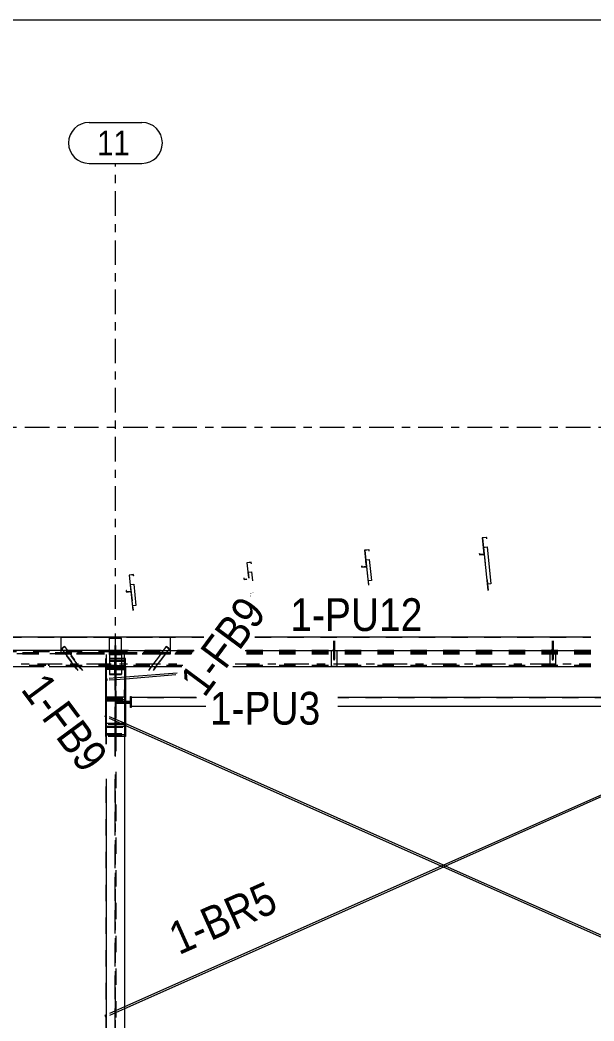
# Model space of a CAD drawing. Header units: millimetres. Extents: x -49 to 1122, y -181 to 639.
# Drawn here: x 91.4 to 161.4, y 516.6 to 638.8 of the extents above; entities that cross this region are included whole.
import ezdxf

# ---------------------------------------------------------------- set-up
doc = ezdxf.new("R2010")
doc.units = ezdxf.units.MM
for name, pattern in [('XKITLINE00', [0]), ('XKITLINE02', [4, 2, -2]), ('XKITLINE03', [6, 3, -1, 1, -1])]:
    doc.linetypes.add(name, pattern=pattern)
for name, color, linetype, lineweight in [('DrawingSheet', 5, 'Continuous', 0), ('Part', 2, 'Continuous', 0), ('PartMark', 7, 'Continuous', 0), ('S-grid', 1, 'Continuous', 0)]:
    doc.layers.add(name, color=color, linetype=linetype, lineweight=lineweight)
doc.styles.add('ARIAL', font='ARIAL.TTF')

# ---------------------------------------------------------------- blocks, each defined once
blk = doc.blocks.new('*A327')
at = {"layer": 'Part'}
blk.add_hatch(color=3, dxfattribs=at).paths.add_polyline_path([(105.12, 567.36), (105.56, 567.4), (105.56, 567.37), (105.14, 567.33), (105.2, 566.8), (105.18, 566.8)], flags=17)
blk = doc.blocks.new('*A339')
at = {"layer": 'Part'}
blk.add_hatch(color=3, dxfattribs=at).paths.add_polyline_path([(104.71, 571.07), (105.26, 571.13), (105.28, 570.96), (105.26, 570.96), (105.24, 571.1), (104.73, 571.05), (104.94, 569.06), (104.39, 569), (104.37, 569.17), (104.39, 569.17), (104.4, 569.02), (104.92, 569.08)], flags=17)
blk = doc.blocks.new('*A340')
at = {"layer": 'Part'}
blk.add_hatch(color=3, dxfattribs=at).paths.add_polyline_path([(119.07, 572.58), (119.62, 572.64), (119.64, 572.48), (119.62, 572.47), (119.61, 572.62), (119.09, 572.56), (119.3, 570.57), (118.75, 570.52), (118.73, 570.68), (118.75, 570.68), (118.77, 570.54), (119.28, 570.59)], flags=17)
blk = doc.blocks.new('*A341')
at = {"layer": 'Part'}
blk.add_hatch(color=3, dxfattribs=at).paths.add_polyline_path([(133.44, 574.1), (133.99, 574.16), (134.01, 573.99), (133.99, 573.99), (133.97, 574.13), (133.46, 574.08), (133.67, 572.09), (133.11, 572.03), (133.1, 572.2), (133.12, 572.2), (133.13, 572.05), (133.65, 572.11)], flags=17)
blk = doc.blocks.new('*A342')
at = {"layer": 'Part'}
blk.add_hatch(color=3, dxfattribs=at).paths.add_polyline_path([(147.8, 575.61), (148.35, 575.67), (148.37, 575.51), (148.35, 575.5), (148.33, 575.65), (147.82, 575.6), (148.03, 573.6), (147.48, 573.55), (147.46, 573.71), (147.48, 573.71), (147.5, 573.57), (148.01, 573.62)], flags=17)
blk = doc.blocks.new('*A358')
at = {"layer": 'Part'}
blk.add_hatch(color=3, dxfattribs=at).paths.add_polyline_path([(119.48, 568.87), (119.92, 568.92), (119.93, 568.89), (119.51, 568.84), (119.56, 568.31), (119.54, 568.31)], flags=17)
blk = doc.blocks.new('*A359')
at = {"layer": 'Part'}
blk.add_hatch(color=3, dxfattribs=at).paths.add_polyline_path([(148.41, 569.99), (148.85, 570.04), (148.86, 570), (148.44, 569.96), (148.52, 569.23), (148.49, 569.23)], flags=17)
blk = doc.blocks.new('*A360')
at = {"layer": 'Part'}
blk.add_hatch(color=3, dxfattribs=at).paths.add_polyline_path([(133.85, 570.39), (134.29, 570.43), (134.29, 570.4), (133.87, 570.36), (133.93, 569.83), (133.91, 569.83)], flags=17)
blk = doc.blocks.new('*A430')
at = {"layer": 'DrawingSheet', "color": 5, "linetype": 'XKITLINE00', "lineweight": 0}
blk.add_line((1122.26, 638.83), (-46.74, 638.83), dxfattribs=at)
blk = doc.blocks.new('*A1699')
at = {"layer": 'S-grid', "color": 1, "linetype": 'XKITLINE03', "lineweight": 0}
blk.add_line((-10, 589.11), (1095.78, 589.11), dxfattribs=at)
blk = doc.blocks.new('*A1700')
at = {"layer": 'S-grid', "color": 1, "linetype": 'XKITLINE03', "lineweight": 0}
for p, q in [((39.54, 560.22), (111.42, 560.22)), ((117.64, 560.22), (161.03, 560.22))]:
    blk.add_line(p, q, dxfattribs=at)
blk = doc.blocks.new('*A1702')
at = {"layer": 'S-grid', "color": 1, "linetype": 'XKITLINE03', "lineweight": 0}
blk.add_line((-10, 589.11), (1096.06, 589.11), dxfattribs=at)
blk = doc.blocks.new('*A1703')
at = {"layer": 'S-grid', "color": 1, "linetype": 'XKITLINE03', "lineweight": 0}
for p, q in [((39.54, 560.22), (111.42, 560.22)), ((117.64, 560.22), (161.03, 560.22))]:
    blk.add_line(p, q, dxfattribs=at)
blk = doc.blocks.new('*A1771')
at = {"layer": 'S-grid', "color": 1, "linetype": 'XKITLINE03', "lineweight": 0}
for p, q in [((103.06, 548.93), (103.06, 621.33)), ((103.06, 427.72), (103.06, 547))]:
    blk.add_line(p, q, dxfattribs=at)
at = {"layer": 'S-grid', "color": 3, "style": 'ARIAL', "width": 0.85}
blk.add_text('11', height=3, dxfattribs=at).set_placement((100.83, 622.33))
blk = doc.blocks.new('*A1772')
at = {"layer": 'S-grid', "color": 1, "linetype": 'XKITLINE00', "lineweight": 0}
for p, q in [((99.83, 626.33), (106.28, 626.33)), ((99.83, 621.33), (106.28, 621.33))]:
    blk.add_line(p, q, dxfattribs=at)
for centre, start, end in [((99.83, 623.83), 90, 270), ((106.28, 623.83), 270, 90)]:
    blk.add_arc(centre, 2.5, start, end, dxfattribs=at)
blk = doc.blocks.new('*A1774')
at = {"layer": 'Part', "color": 7, "linetype": 'XKITLINE02', "lineweight": 0}
for p, q in [((104.28, 558.6), (101.99, 558.42)), ((101.95, 558.4), (101.93, 558.32)), ((101.93, 558.32), (101.95, 558.24)), ((101.99, 558.42), (101.95, 558.4)), ((101.95, 558.24), (101.99, 558.2)), ((102.04, 558.38), (101.99, 558.42)), ((104.28, 558.38), (101.99, 558.2)), ((101.99, 558.2), (102.04, 558.23)), ((102.06, 558.3), (102.04, 558.38)), ((102.04, 558.23), (102.06, 558.3))]:
    blk.add_line(p, q, dxfattribs=at)
at = {"layer": 'Part', "color": 2, "linetype": 'XKITLINE00', "lineweight": 0}
for p, q in [((110.59, 559.11), (104.28, 558.6)), ((110.42, 558.87), (104.28, 558.38))]:
    blk.add_line(p, q, dxfattribs=at)
blk = doc.blocks.new('*A1777')
at = {"layer": 'Part', "color": 2, "linetype": 'XKITLINE00', "lineweight": 0}
for p, q in [((17.59, 563.54), (17.59, 561.88)), ((32.88, 563.49), (17.59, 563.49)), ((33.42, 563.49), (33.07, 563.49)), ((47.41, 563.49), (33.44, 563.49)), ((61.95, 563.49), (47.87, 563.49)), ((109.72, 563.49), (62.4, 563.49)), ((109.72, 563.54), (109.72, 563.49)), ((109.72, 563.49), (109.72, 561.88))]:
    blk.add_line(p, q, dxfattribs=at)
at = {"layer": 'Part', "color": 7, "linetype": 'XKITLINE02', "lineweight": 0}
for p, q in [((17.59, 563.47), (109.72, 563.47)), ((33.07, 563.49), (32.88, 563.49)), ((33.44, 563.49), (33.42, 563.49)), ((47.87, 563.49), (47.41, 563.49)), ((62.4, 563.49), (61.95, 563.49)), ((17.59, 561.88), (17.59, 561.42)), ((35.04, 561.59), (17.59, 561.59)), ((35.04, 561.59), (17.59, 561.59)), ((34.81, 561.5), (17.59, 561.5)), ((17.59, 561.48), (34.76, 561.48)), ((34.67, 561.45), (17.59, 561.45)), ((34.61, 561.42), (17.59, 561.42)), ((109.72, 561.59), (39, 561.59)), ((109.72, 561.59), (39, 561.59)), ((109.72, 561.5), (39.04, 561.5)), ((39.04, 561.48), (109.72, 561.48)), ((109.72, 561.45), (39.06, 561.45)), ((109.72, 561.42), (39.07, 561.42)), ((109.72, 561.88), (109.72, 561.42))]:
    blk.add_line(p, q, dxfattribs=at)
blk = doc.blocks.new('*A1778')
at = {"layer": 'Part', "color": 2, "linetype": 'XKITLINE00', "lineweight": 0}
for p, q in [((96.39, 563.54), (96.39, 561.88)), ((113.84, 563.49), (96.39, 563.49)), ((161.03, 563.49), (120.06, 563.49)), ((182.5, 563.49), (177.15, 563.49)), ((186.16, 563.49), (183.61, 563.49))]:
    blk.add_line(p, q, dxfattribs=at)
at = {"layer": 'Part', "color": 7, "linetype": 'XKITLINE02', "lineweight": 0}
for p, q in [((96.39, 563.47), (113.83, 563.47)), ((120.05, 563.47), (161.03, 563.47)), ((177.15, 563.47), (186.16, 563.47)), ((183.61, 563.49), (182.5, 563.49)), ((96.39, 561.88), (96.39, 561.42)), ((112.43, 561.59), (96.39, 561.59)), ((112.43, 561.59), (96.39, 561.59)), ((112.36, 561.5), (96.39, 561.5)), ((112.35, 561.48), (96.39, 561.48)), ((112.32, 561.45), (96.39, 561.45)), ((112.31, 561.42), (96.39, 561.42)), ((161.03, 561.42), (118.53, 561.42)), ((161.03, 561.45), (118.55, 561.45)), ((161.03, 561.48), (118.57, 561.48)), ((161.03, 561.5), (118.59, 561.5)), ((161.03, 561.59), (118.65, 561.59)), ((161.03, 561.59), (118.65, 561.59)), ((186.16, 561.59), (177.15, 561.59)), ((186.16, 561.59), (177.15, 561.59)), ((186.16, 561.5), (177.15, 561.5)), ((186.16, 561.48), (177.15, 561.48)), ((186.16, 561.45), (177.15, 561.45)), ((186.16, 561.42), (177.15, 561.42))]:
    blk.add_line(p, q, dxfattribs=at)
blk = doc.blocks.new('*A1782')
at = {"layer": 'Part', "color": 7, "linetype": 'XKITLINE02', "lineweight": 0}
for p, q in [((101.94, 561.39), (101.94, 559.86)), ((103.01, 561.25), (103.01, 556.18)), ((103.1, 556.18), (103.1, 561.25)), ((104.17, 559.86), (104.17, 561.39)), ((104.17, 559.99), (101.94, 559.99)), ((101.94, 559.86), (103.01, 559.86)), ((103.1, 559.86), (104.17, 559.86)), ((101.94, 556.05), (101.94, 557.07)), ((103.01, 556.18), (101.94, 556.18)), ((101.94, 556.05), (104.17, 556.05)), ((104.17, 556.18), (103.1, 556.18)), ((104.17, 556.05), (104.17, 557.07))]:
    blk.add_line(p, q, dxfattribs=at)
blk = doc.blocks.new('*A1783')
at = {"layer": 'Part', "color": 2, "linetype": 'XKITLINE00', "lineweight": 0}
for p, q in [((102.33, 559.68), (101.94, 559.68)), ((101.94, 559.68), (101.94, 550.43)), ((104.17, 559.68), (103.78, 559.68)), ((104.17, 559.68), (104.17, 460.17)), ((101.94, 546.18), (101.94, 460.17))]:
    blk.add_line(p, q, dxfattribs=at)
at = {"layer": 'Part', "color": 7, "linetype": 'XKITLINE02', "lineweight": 0}
for p, q in [((103.01, 559.55), (101.94, 559.55)), ((103.78, 559.68), (102.33, 559.68)), ((103.01, 549), (103.01, 559.55)), ((103.11, 559.55), (103.11, 548.87)), ((103.11, 559.55), (104.17, 559.55)), ((101.94, 555.86), (103.01, 555.86)), ((101.94, 555.73), (104.17, 555.73)), ((103.11, 555.86), (104.17, 555.86)), ((103.01, 460.17), (103.01, 546.97)), ((103.11, 547.04), (103.11, 460.17)), ((104.17, 460.17), (101.94, 460.17))]:
    blk.add_line(p, q, dxfattribs=at)
blk = doc.blocks.new('*A1784')
at = {"layer": 'Part', "color": 2, "linetype": 'XKITLINE00', "lineweight": 0}
for p, q in [((101.79, 553.79), (101.88, 553.99)), ((101.94, 553.72), (101.79, 553.79)), ((101.94, 553.96), (101.88, 553.99)), ((143.06, 535.66), (104.17, 552.97)), ((142.78, 535.54), (104.17, 552.73)), ((181.94, 518.11), (143.06, 535.42)), ((181.94, 518.35), (143.33, 535.54)), ((184.32, 517.3), (184.17, 517.36)), ((184.23, 517.09), (184.17, 517.12)), ((184.32, 517.3), (184.23, 517.09))]:
    blk.add_line(p, q, dxfattribs=at)
at = {"layer": 'Part', "color": 7, "linetype": 'XKITLINE02', "lineweight": 0}
for p, q in [((104.17, 552.97), (101.94, 553.96)), ((104.17, 552.73), (101.94, 553.72)), ((143.06, 535.42), (142.78, 535.54)), ((143.33, 535.54), (143.06, 535.66)), ((184.17, 517.36), (181.94, 518.35)), ((184.17, 517.12), (181.94, 518.11))]:
    blk.add_line(p, q, dxfattribs=at)
blk = doc.blocks.new('*A1785')
at = {"layer": 'Part', "color": 7, "linetype": 'XKITLINE02', "lineweight": 0}
for p, q in [((184.17, 553.96), (181.94, 552.97)), ((184.17, 553.72), (181.94, 552.73)), ((143.06, 535.66), (142.78, 535.54)), ((143.33, 535.54), (143.06, 535.42)), ((104.17, 518.35), (101.94, 517.36)), ((104.17, 518.11), (101.94, 517.12))]:
    blk.add_line(p, q, dxfattribs=at)
at = {"layer": 'Part', "color": 2, "linetype": 'XKITLINE00', "lineweight": 0}
for p, q in [((184.23, 553.99), (184.17, 553.96)), ((184.32, 553.79), (184.17, 553.72)), ((184.32, 553.79), (184.23, 553.99)), ((181.94, 552.97), (180.53, 552.34)), ((181.94, 552.73), (180.66, 552.16)), ((175.85, 550.26), (143.06, 535.66)), ((175.99, 550.08), (143.33, 535.54)), ((142.78, 535.54), (104.17, 518.35)), ((143.06, 535.42), (104.17, 518.11)), ((101.94, 517.36), (101.79, 517.3)), ((101.88, 517.09), (101.79, 517.3)), ((101.94, 517.12), (101.88, 517.09))]:
    blk.add_line(p, q, dxfattribs=at)
blk = doc.blocks.new('*A1787')
at = {"layer": 'Part', "color": 7, "linetype": 'XKITLINE02', "lineweight": 0}
for p, q in [((103.01, 556.93), (103.01, 552.95)), ((103.01, 556.07), (103.1, 556.07)), ((103.1, 556.93), (103.1, 552.95)), ((103.01, 555.95), (103.1, 555.95)), ((101.94, 553.94), (101.94, 552.84)), ((104.17, 553.94), (104.17, 552.84)), ((103.01, 552.95), (101.94, 552.95)), ((104.17, 552.84), (101.94, 552.84)), ((104.17, 552.95), (103.1, 552.95))]:
    blk.add_line(p, q, dxfattribs=at)
blk = doc.blocks.new('*A1788')
at = {"layer": 'Part', "color": 7, "linetype": 'XKITLINE02', "lineweight": 0}
for p, q in [((101.83, 560.88), (101.83, 551.56)), ((104.28, 560.88), (101.83, 560.88)), ((104.28, 560.7), (101.83, 560.7)), ((104.28, 551.56), (104.28, 560.88)), ((101.83, 551.73), (104.28, 551.73)), ((104.28, 551.56), (101.83, 551.56))]:
    blk.add_line(p, q, dxfattribs=at)
blk = doc.blocks.new('*A1789')
at = {"layer": 'Part', "color": 7, "linetype": 'XKITLINE02', "lineweight": 0}
for p, q in [((101.83, 560.7), (101.83, 559.86)), ((104.28, 560.7), (101.83, 560.7)), ((104.28, 560.53), (101.83, 560.53)), ((104.28, 559.86), (104.28, 560.7)), ((104.28, 555.62), (104.28, 555.4)), ((101.83, 553.88), (101.83, 553.77)), ((104.28, 552.92), (104.28, 552.68)), ((101.83, 551.56), (104.28, 551.56)), ((104.17, 551.38), (101.94, 551.38))]:
    blk.add_line(p, q, dxfattribs=at)
at = {"layer": 'Part', "color": 2, "linetype": 'XKITLINE00', "lineweight": 0}
for p, q in [((101.83, 559.86), (101.83, 553.88)), ((104.28, 559.86), (104.28, 555.62)), ((104.28, 555.4), (104.28, 552.92)), ((101.83, 553.77), (101.83, 551.38)), ((104.28, 552.68), (104.28, 551.38)), ((101.94, 551.38), (101.83, 551.38)), ((104.28, 551.38), (104.17, 551.38))]:
    blk.add_line(p, q, dxfattribs=at)
blk = doc.blocks.new('*A1790')
at = {"layer": 'Part', "color": 2, "linetype": 'XKITLINE00', "lineweight": 0}
for p, q in [((104.85, 569.91), (105.29, 569.96)), ((105.29, 569.96), (105.56, 567.37)), ((104.94, 569.06), (105.18, 566.8)), ((105.12, 567.36), (105.56, 567.4)), ((105.56, 567.37), (105.14, 567.33)), ((105.14, 567.33), (105.2, 566.8)), ((105.18, 566.8), (105.2, 566.8))]:
    blk.add_line(p, q, dxfattribs=at)
at = {"layer": 'Part', "color": 7, "linetype": 'XKITLINE02', "lineweight": 0}
for p, q in [((104.85, 569.91), (104.94, 569.06)), ((104.87, 569.9), (105.29, 569.94)), ((104.87, 569.9), (105.14, 567.33)), ((104.88, 569.56), (104.91, 569.56))]:
    blk.add_line(p, q, dxfattribs=at)
blk = doc.blocks.new('*A1791')
at = {"layer": 'Part', "color": 2, "linetype": 'XKITLINE00', "lineweight": 0}
for p, q in [((112.9, 556.12), (104.99, 556.12)), ((171.51, 556.12), (130.2, 556.12)), ((181.12, 556.12), (177.73, 556.12)), ((114.08, 555.01), (104.99, 555.01)), ((172.33, 555.01), (130.2, 555.01)), ((181.12, 555.01), (178.55, 555.01))]:
    blk.add_line(p, q, dxfattribs=at)
at = {"layer": 'Part', "color": 7, "linetype": 'XKITLINE02', "lineweight": 0}
for p, q in [((104.99, 555.01), (104.99, 556.12)), ((112.96, 556.08), (104.99, 556.08)), ((171.54, 556.08), (130.2, 556.08)), ((181.12, 556.08), (177.76, 556.08)), ((181.12, 555.01), (181.12, 556.12)), ((104.99, 555.06), (114.08, 555.06)), ((130.2, 555.06), (172.3, 555.06)), ((178.52, 555.06), (181.12, 555.06))]:
    blk.add_line(p, q, dxfattribs=at)
blk = doc.blocks.new('*A1792')
at = {"layer": 'Part', "color": 2, "linetype": 'XKITLINE00', "lineweight": 0}
for p, q in [((103.11, 561.88), (103.11, 561.75)), ((103.11, 561.88), (112.64, 561.88)), ((118.87, 561.88), (161.03, 561.88)), ((177.15, 561.88), (182.5, 561.88)), ((111.15, 559.86), (103.78, 559.86)), ((161.03, 559.86), (117.37, 559.86)), ((182.33, 559.86), (177.15, 559.86))]:
    blk.add_line(p, q, dxfattribs=at)
at = {"layer": 'Part', "color": 7, "linetype": 'XKITLINE02', "lineweight": 0}
for p, q in [((112.63, 561.86), (103.11, 561.86)), ((103.11, 561.75), (103.11, 559.86)), ((112.52, 561.71), (103.11, 561.71)), ((161.03, 561.71), (118.74, 561.71)), ((161.03, 561.86), (118.85, 561.86)), ((183, 561.86), (177.15, 561.86)), ((183, 561.71), (177.15, 561.71)), ((183, 561.88), (182.5, 561.88)), ((183, 561.88), (183, 559.86)), ((111.27, 560.02), (103.11, 560.02)), ((111.16, 559.88), (103.11, 559.88)), ((103.78, 559.86), (103.11, 559.86)), ((161.03, 559.88), (117.38, 559.88)), ((161.03, 560.02), (117.49, 560.02)), ((183, 560.02), (177.15, 560.02)), ((183, 559.88), (177.15, 559.88)), ((183, 559.86), (182.33, 559.86))]:
    blk.add_line(p, q, dxfattribs=at)
blk = doc.blocks.new('*A1828')
at = {"layer": 'Part', "color": 2, "linetype": 'XKITLINE00', "lineweight": 0}
for p, q in [((105.26, 571.13), (104.71, 571.07)), ((104.71, 571.07), (104.92, 569.08)), ((105.24, 571.1), (104.73, 571.05)), ((104.73, 571.05), (104.94, 569.06)), ((105.26, 570.96), (105.24, 571.1)), ((105.28, 570.96), (105.26, 571.13)), ((105.28, 570.96), (105.26, 570.96)), ((104.39, 569.17), (104.37, 569.17)), ((104.37, 569.17), (104.39, 569)), ((104.4, 569.02), (104.39, 569.17)), ((104.39, 569), (104.94, 569.06)), ((104.92, 569.08), (104.4, 569.02))]:
    blk.add_line(p, q, dxfattribs=at)
blk = doc.blocks.new('*A1829')
at = {"layer": 'Part', "color": 2, "linetype": 'XKITLINE00', "lineweight": 0}
for p, q in [((119.62, 572.64), (119.07, 572.58)), ((119.07, 572.58), (119.27, 570.73)), ((119.61, 572.62), (119.09, 572.56)), ((119.09, 572.56), (119.29, 570.72)), ((119.62, 572.47), (119.61, 572.62)), ((119.64, 572.48), (119.62, 572.64)), ((119.64, 572.48), (119.62, 572.47)), ((118.75, 570.68), (118.73, 570.68)), ((118.73, 570.68), (118.75, 570.52)), ((118.77, 570.54), (118.75, 570.68)), ((118.75, 570.52), (119.07, 570.55)), ((119.08, 570.57), (118.77, 570.54))]:
    blk.add_line(p, q, dxfattribs=at)
blk = doc.blocks.new('*A1830')
at = {"layer": 'Part', "color": 2, "linetype": 'XKITLINE00', "lineweight": 0}
for p, q in [((133.99, 574.16), (133.44, 574.1)), ((133.44, 574.1), (133.65, 572.11)), ((133.97, 574.13), (133.46, 574.08)), ((133.46, 574.08), (133.67, 572.09)), ((133.99, 573.99), (133.97, 574.13)), ((134.01, 573.99), (133.99, 574.16)), ((134.01, 573.99), (133.99, 573.99)), ((133.12, 572.2), (133.1, 572.2)), ((133.1, 572.2), (133.11, 572.03)), ((133.11, 572.03), (133.67, 572.09)), ((133.13, 572.05), (133.12, 572.2)), ((133.65, 572.11), (133.13, 572.05))]:
    blk.add_line(p, q, dxfattribs=at)
blk = doc.blocks.new('*A1831')
at = {"layer": 'Part', "color": 2, "linetype": 'XKITLINE00', "lineweight": 0}
for p, q in [((148.35, 575.67), (147.8, 575.61)), ((147.8, 575.61), (148.01, 573.62)), ((148.33, 575.65), (147.82, 575.6)), ((147.82, 575.6), (148.03, 573.6)), ((148.35, 575.5), (148.33, 575.65)), ((148.37, 575.51), (148.35, 575.67)), ((148.37, 575.51), (148.35, 575.5)), ((147.48, 573.71), (147.46, 573.71)), ((147.46, 573.71), (147.48, 573.55)), ((147.5, 573.57), (147.48, 573.71)), ((147.48, 573.55), (148.03, 573.6)), ((148.01, 573.62), (147.5, 573.57))]:
    blk.add_line(p, q, dxfattribs=at)
blk = doc.blocks.new('*A1854')
at = {"layer": 'Part', "color": 7, "linetype": 'XKITLINE02', "lineweight": 0}
for p, q in [((103.01, 549), (103.01, 555.63)), ((103.01, 555.63), (103.11, 555.63)), ((103.01, 555.57), (103.11, 555.57)), ((103.11, 555.63), (103.11, 548.87)), ((101.94, 550.43), (101.94, 552.64)), ((101.94, 552.64), (103.01, 552.64)), ((101.94, 552.52), (104.17, 552.52)), ((103.11, 552.64), (104.17, 552.64)), ((104.17, 552.64), (104.17, 511.27)), ((103.01, 511.29), (103.01, 546.97)), ((103.11, 547.04), (103.11, 511.29)), ((101.94, 511.27), (101.94, 546.18)), ((104.17, 511.29), (101.94, 511.29)), ((101.94, 511.27), (104.17, 511.27))]:
    blk.add_line(p, q, dxfattribs=at)
blk = doc.blocks.new('*A1863')
at = {"layer": 'Part', "color": 7, "linetype": 'XKITLINE02', "lineweight": 0}
for p, q in [((103.11, 555.51), (103.11, 555.4)), ((104.17, 555.51), (103.11, 555.51)), ((104.17, 555.4), (103.11, 555.4)), ((103.27, 555.51), (103.27, 555.4))]:
    blk.add_line(p, q, dxfattribs=at)
at = {"layer": 'Part', "color": 2, "linetype": 'XKITLINE00', "lineweight": 0}
for p, q in [((104.77, 555.51), (104.17, 555.51)), ((104.77, 555.4), (104.17, 555.4)), ((104.77, 555.51), (104.77, 555.4))]:
    blk.add_line(p, q, dxfattribs=at)
blk = doc.blocks.new('*A1864')
at = {"layer": 'Part', "color": 7, "linetype": 'XKITLINE02', "lineweight": 0}
for p, q in [((103.44, 555.62), (103.44, 555.51)), ((104.17, 555.62), (103.44, 555.62)), ((104.77, 555.51), (103.44, 555.51))]:
    blk.add_line(p, q, dxfattribs=at)
at = {"layer": 'Part', "color": 2, "linetype": 'XKITLINE00', "lineweight": 0}
for p, q in [((104.88, 555.62), (104.17, 555.62)), ((104.88, 555.51), (104.77, 555.51)), ((104.88, 555.62), (104.88, 555.51))]:
    blk.add_line(p, q, dxfattribs=at)
blk = doc.blocks.new('*A1865')
at = {"layer": 'Part', "color": 2, "linetype": 'XKITLINE00', "lineweight": 0}
for p, q in [((104.88, 554.9), (104.88, 556.24)), ((104.88, 556.24), (104.99, 556.24)), ((104.99, 556.24), (104.99, 554.9)), ((104.99, 554.9), (104.88, 554.9))]:
    blk.add_line(p, q, dxfattribs=at)
blk = doc.blocks.new('*A1866')
at = {"layer": 'Part', "color": 7, "linetype": 'XKITLINE02', "lineweight": 0}
for p, q in [((103, 552.42), (103, 550.86)), ((103, 552.42), (103.11, 552.42)), ((103.11, 552.42), (103.11, 550.86)), ((103.11, 552.36), (103, 552.36)), ((103, 551.38), (103.11, 551.38)), ((103, 550.86), (103.11, 550.86))]:
    blk.add_line(p, q, dxfattribs=at)
blk = doc.blocks.new('*A1867')
at = {"layer": 'Part', "color": 7, "linetype": 'XKITLINE02', "lineweight": 0}
for p, q in [((103, 553.21), (103, 551.73)), ((103, 553.21), (103.11, 553.21)), ((103.11, 552.88), (103, 552.88)), ((103.11, 552.74), (103, 552.74)), ((103.11, 553.21), (103.11, 551.73)), ((103, 551.73), (103.11, 551.73))]:
    blk.add_line(p, q, dxfattribs=at)
blk = doc.blocks.new('*A1878')
at = {"layer": 'Part', "color": 7, "linetype": 'XKITLINE02', "lineweight": 0}
for p, q in [((17.59, 561.88), (17.59, 559.86)), ((18.14, 561.88), (17.59, 561.88)), ((35.72, 561.86), (17.59, 561.86)), ((35.35, 561.71), (17.59, 561.71)), ((33.52, 561.88), (33.05, 561.88)), ((103, 561.86), (38.9, 561.86)), ((103, 561.71), (38.96, 561.71)), ((48.04, 561.88), (47.6, 561.88)), ((103, 561.75), (103, 559.86)), ((31.02, 560.02), (17.59, 560.02)), ((30.65, 559.88), (17.59, 559.88)), ((18.14, 559.86), (17.59, 559.86)), ((22.94, 559.86), (21.5, 559.86)), ((94.55, 560.02), (39.61, 560.02)), ((94.35, 559.88), (39.67, 559.88)), ((103, 560.02), (94.84, 560.02)), ((103, 559.88), (94.95, 559.88)), ((103, 559.86), (102.33, 559.86))]:
    blk.add_line(p, q, dxfattribs=at)
at = {"layer": 'Part', "color": 2, "linetype": 'XKITLINE00', "lineweight": 0}
for p, q in [((33.05, 561.88), (18.14, 561.88)), ((35.77, 561.88), (33.52, 561.88)), ((47.6, 561.88), (38.89, 561.88)), ((103, 561.88), (48.04, 561.88)), ((103, 561.88), (103, 561.75)), ((21.5, 559.86), (18.14, 559.86)), ((30.6, 559.86), (22.94, 559.86)), ((94.32, 559.86), (39.68, 559.86)), ((102.33, 559.86), (94.97, 559.86))]:
    blk.add_line(p, q, dxfattribs=at)
blk = doc.blocks.new('*A1898')
at = {"layer": 'Part', "color": 7, "linetype": 'XKITLINE02', "lineweight": 0}
for p, q in [((96.49, 562.08), (96.85, 562.34)), ((96.83, 562.33), (96.49, 562.08)), ((96.83, 562.33), (96.83, 562.36)), ((98.84, 559.61), (96.83, 562.33)), ((96.85, 562.34), (96.85, 562.38)), ((96.85, 562.34), (98.69, 559.86)), ((96.49, 562.08), (96.49, 562.08)), ((96.49, 562.08), (98.14, 559.86)), ((98.32, 559.61), (96.49, 562.08))]:
    blk.add_line(p, q, dxfattribs=at)
at = {"layer": 'Part', "color": 2, "linetype": 'XKITLINE00', "lineweight": 0}
for p, q in [((98.14, 559.86), (98.47, 559.4)), ((98.69, 559.86), (99.03, 559.4))]:
    blk.add_line(p, q, dxfattribs=at)
blk = doc.blocks.new('*A1899')
at = {"layer": 'Part', "color": 7, "linetype": 'XKITLINE02', "lineweight": 0}
for p, q in [((102.33, 561.37), (102.33, 563.37)), ((103.78, 563.37), (102.33, 563.37)), ((102.33, 563.36), (103.78, 563.36)), ((103.78, 561.37), (103.78, 563.37)), ((102.33, 561.38), (102.33, 561.37)), ((102.33, 561.38), (103.78, 561.38)), ((102.33, 561.37), (103.78, 561.37)), ((103.78, 561.37), (103.78, 561.38))]:
    blk.add_line(p, q, dxfattribs=at)
blk = doc.blocks.new('*A1900')
at = {"layer": 'Part', "color": 7, "linetype": 'XKITLINE02', "lineweight": 0}
for p, q in [((103.03, 561.38), (103.03, 562.48)), ((103.03, 562.48), (103.08, 562.48)), ((103.08, 562.48), (103.08, 561.38)), ((103.08, 561.38), (103.03, 561.38))]:
    blk.add_line(p, q, dxfattribs=at)
blk = doc.blocks.new('*A1905')
at = {"layer": 'Part', "color": 2, "linetype": 'XKITLINE00', "lineweight": 0}
for p, q in [((102.33, 558.97), (102.33, 558.91)), ((103.78, 558.97), (102.33, 558.97)), ((102.33, 558.91), (103.78, 558.91)), ((103.78, 558.91), (103.78, 558.97))]:
    blk.add_line(p, q, dxfattribs=at)
blk = doc.blocks.new('*A1906')
at = {"layer": 'Part', "color": 2, "linetype": 'XKITLINE00', "lineweight": 0}
for p, q in [((102.33, 561.75), (102.33, 558.97)), ((103.78, 561.75), (102.33, 561.75)), ((103.78, 561.75), (103.78, 558.97)), ((103.78, 558.97), (102.33, 558.97))]:
    blk.add_line(p, q, dxfattribs=at)
at = {"layer": 'Part', "color": 7, "linetype": 'XKITLINE02', "lineweight": 0}
for p, q in [((102.33, 561.75), (103.78, 561.75)), ((102.33, 558.97), (103.78, 558.97))]:
    blk.add_line(p, q, dxfattribs=at)
blk = doc.blocks.new('*A1907')
at = {"layer": 'Part', "color": 7, "linetype": 'XKITLINE02', "lineweight": 0}
for p, q in [((103, 558.97), (103, 560.53)), ((103, 560.53), (103.11, 560.53)), ((103, 559.78), (103.11, 559.78)), ((103.11, 560.53), (103.11, 558.97)), ((103, 559.51), (103.11, 559.51)), ((103, 558.97), (103.11, 558.97)), ((103.11, 558.97), (103, 558.97))]:
    blk.add_line(p, q, dxfattribs=at)
blk = doc.blocks.new('*A1908')
at = {"layer": 'Part', "color": 7, "linetype": 'XKITLINE02', "lineweight": 0}
for p, q in [((103, 560.88), (103, 560.01)), ((103.11, 560.88), (103, 560.88)), ((103.11, 560.17), (103, 560.17)), ((103, 560.1), (103.11, 560.1)), ((103, 560.01), (103.11, 560.01)), ((103.11, 560.01), (103.11, 560.88))]:
    blk.add_line(p, q, dxfattribs=at)
blk = doc.blocks.new('*A1921')
at = {"layer": 'Part', "color": 7, "linetype": 'XKITLINE02', "lineweight": 0}
for p, q in [((107.27, 559.61), (109.28, 562.33)), ((109.26, 562.34), (107.42, 559.86)), ((109.26, 562.34), (109.26, 562.38)), ((109.26, 562.34), (109.62, 562.08)), ((109.28, 562.33), (109.28, 562.36)), ((109.62, 562.08), (109.28, 562.33)), ((107.79, 559.61), (109.62, 562.08)), ((109.62, 562.08), (107.97, 559.86)), ((109.62, 562.08), (109.62, 562.08))]:
    blk.add_line(p, q, dxfattribs=at)
at = {"layer": 'Part', "color": 2, "linetype": 'XKITLINE00', "lineweight": 0}
for p, q in [((107.42, 559.86), (107.08, 559.4)), ((107.97, 559.86), (107.64, 559.4))]:
    blk.add_line(p, q, dxfattribs=at)
blk = doc.blocks.new('*A1922')
at = {"layer": 'Part', "color": 7, "linetype": 'XKITLINE02', "lineweight": 0}
for p, q in [((129.66, 561.89), (129.66, 562.04)), ((129.68, 561.94), (129.66, 561.89)), ((129.66, 561.89), (129.68, 561.85)), ((129.72, 561.96), (129.68, 561.94)), ((129.68, 561.85), (129.72, 561.83)), ((129.77, 561.94), (129.72, 561.96)), ((129.72, 561.83), (129.77, 561.85)), ((129.79, 561.89), (129.77, 561.94)), ((129.77, 561.85), (129.79, 561.89)), ((129.79, 561.89), (129.79, 562.04))]:
    blk.add_line(p, q, dxfattribs=at)
blk = doc.blocks.new('*A1923')
at = {"layer": 'Part', "color": 7, "linetype": 'XKITLINE02', "lineweight": 0}
for p, q in [((129.66, 563.04), (129.66, 562.98)), ((129.79, 563.04), (129.79, 562.98)), ((129.66, 561.88), (129.66, 560.79)), ((129.79, 561.88), (129.79, 560.79)), ((129.68, 560.84), (129.66, 560.79)), ((129.66, 560.79), (129.68, 560.74)), ((129.72, 560.85), (129.68, 560.84)), ((129.68, 560.74), (129.72, 560.72)), ((129.77, 560.84), (129.72, 560.85)), ((129.72, 560.72), (129.77, 560.74)), ((129.79, 560.79), (129.77, 560.84)), ((129.77, 560.74), (129.79, 560.79))]:
    blk.add_line(p, q, dxfattribs=at)
at = {"layer": 'Part', "color": 2, "linetype": 'XKITLINE00', "lineweight": 0}
for p, q in [((129.66, 562.98), (129.66, 561.88)), ((129.79, 562.98), (129.79, 561.88))]:
    blk.add_line(p, q, dxfattribs=at)
blk = doc.blocks.new('*A1924')
at = {"layer": 'Part', "color": 7, "linetype": 'XKITLINE02', "lineweight": 0}
for p, q in [((130.06, 561.82), (129.39, 561.82)), ((129.39, 561.82), (129.39, 559.91)), ((130.06, 561.82), (130.06, 559.91)), ((130.06, 559.91), (129.39, 559.91))]:
    blk.add_line(p, q, dxfattribs=at)
blk = doc.blocks.new('*A1925')
at = {"layer": 'Part', "color": 2, "linetype": 'XKITLINE00', "lineweight": 0}
for p, q in [((119.21, 571.43), (119.65, 571.47)), ((119.65, 571.47), (119.77, 570.36))]:
    blk.add_line(p, q, dxfattribs=at)
at = {"layer": 'Part', "color": 7, "linetype": 'XKITLINE02', "lineweight": 0}
for p, q in [((119.21, 571.43), (119.29, 570.72)), ((119.24, 571.41), (119.66, 571.46)), ((119.24, 571.41), (119.31, 570.7)), ((119.25, 571.08), (119.27, 571.08))]:
    blk.add_line(p, q, dxfattribs=at)
blk = doc.blocks.new('*A1926')
at = {"layer": 'Part', "color": 2, "linetype": 'XKITLINE00', "lineweight": 0}
for p, q in [((147.94, 574.47), (148.38, 574.51)), ((148.38, 574.51), (148.86, 570)), ((148.03, 573.6), (148.49, 569.23)), ((148.41, 569.99), (148.85, 570.04)), ((148.86, 570), (148.44, 569.96)), ((148.44, 569.96), (148.52, 569.23)), ((148.49, 569.23), (148.52, 569.23))]:
    blk.add_line(p, q, dxfattribs=at)
at = {"layer": 'Part', "color": 7, "linetype": 'XKITLINE02', "lineweight": 0}
for p, q in [((147.94, 574.47), (148.03, 573.6)), ((147.96, 574.45), (148.38, 574.5)), ((147.96, 574.45), (148.44, 569.96)), ((147.97, 574.21), (147.99, 574.21))]:
    blk.add_line(p, q, dxfattribs=at)
blk = doc.blocks.new('*A1927')
at = {"layer": 'Part', "color": 2, "linetype": 'XKITLINE00', "lineweight": 0}
for p, q in [((133.58, 572.94), (134.02, 572.99)), ((133.67, 572.09), (133.91, 569.83)), ((134.02, 572.99), (134.29, 570.4)), ((133.85, 570.39), (134.29, 570.43)), ((134.29, 570.4), (133.87, 570.36)), ((133.87, 570.36), (133.93, 569.83)), ((133.91, 569.83), (133.93, 569.83))]:
    blk.add_line(p, q, dxfattribs=at)
at = {"layer": 'Part', "color": 7, "linetype": 'XKITLINE02', "lineweight": 0}
for p, q in [((133.58, 572.94), (133.67, 572.09)), ((133.61, 572.59), (133.58, 572.94)), ((133.6, 572.93), (134.02, 572.97)), ((133.6, 572.93), (133.87, 570.36)), ((133.64, 572.59), (133.61, 572.59))]:
    blk.add_line(p, q, dxfattribs=at)
blk = doc.blocks.new('*A1928')
at = {"layer": 'Part', "color": 7, "linetype": 'XKITLINE02', "lineweight": 0}
for p, q in [((156.32, 561.89), (156.32, 562.04)), ((156.34, 561.94), (156.32, 561.89)), ((156.32, 561.89), (156.34, 561.85)), ((156.39, 561.96), (156.34, 561.94)), ((156.34, 561.85), (156.39, 561.83)), ((156.44, 561.94), (156.39, 561.96)), ((156.39, 561.83), (156.44, 561.85)), ((156.46, 561.89), (156.44, 561.94)), ((156.44, 561.85), (156.46, 561.89)), ((156.46, 561.89), (156.46, 562.04))]:
    blk.add_line(p, q, dxfattribs=at)
blk = doc.blocks.new('*A1933')
at = {"layer": 'Part', "color": 7, "linetype": 'XKITLINE02', "lineweight": 0}
for p, q in [((156.32, 563.04), (156.32, 562.98)), ((156.46, 563.04), (156.46, 562.98)), ((156.32, 561.88), (156.32, 560.79)), ((156.46, 561.88), (156.46, 560.79)), ((156.34, 560.84), (156.32, 560.79)), ((156.32, 560.79), (156.34, 560.74)), ((156.39, 560.85), (156.34, 560.84)), ((156.34, 560.74), (156.39, 560.72)), ((156.44, 560.84), (156.39, 560.85)), ((156.39, 560.72), (156.44, 560.74)), ((156.46, 560.79), (156.44, 560.84)), ((156.44, 560.74), (156.46, 560.79))]:
    blk.add_line(p, q, dxfattribs=at)
at = {"layer": 'Part', "color": 2, "linetype": 'XKITLINE00', "lineweight": 0}
for p, q in [((156.32, 562.98), (156.32, 561.88)), ((156.46, 562.98), (156.46, 561.88))]:
    blk.add_line(p, q, dxfattribs=at)
blk = doc.blocks.new('*A1934')
at = {"layer": 'Part', "color": 7, "linetype": 'XKITLINE02', "lineweight": 0}
for p, q in [((156.72, 561.82), (156.06, 561.82)), ((156.06, 561.82), (156.06, 559.91)), ((156.72, 561.82), (156.72, 559.91)), ((156.72, 559.91), (156.06, 559.91))]:
    blk.add_line(p, q, dxfattribs=at)
blk = doc.blocks.new('*A2715')
at = {"layer": 'PartMark', "color": 3, "style": 'ARIAL', "width": 0.85}
blk.add_text('1-FB9', height=4, rotation=-53.4742, dxfattribs=at).set_placement((91.42, 557.08))
blk = doc.blocks.new('*A2716')
at = {"layer": 'PartMark', "color": 3, "style": 'ARIAL', "width": 0.85}
blk.add_text('1-FB9', height=4, rotation=53.4742, dxfattribs=at).set_placement((113.9, 556.01))
blk = doc.blocks.new('*A2717')
at = {"layer": 'PartMark', "color": 3, "style": 'ARIAL', "width": 0.85}
blk.add_text('1-PU3', height=4, dxfattribs=at).set_placement((114.58, 552.81))
blk = doc.blocks.new('*A2728')
at = {"layer": 'PartMark', "color": 3, "style": 'ARIAL', "width": 0.85}
blk.add_text('1-BR5', height=4, rotation=23.9955, dxfattribs=at).set_placement((110.8, 524.65))
blk = doc.blocks.new('*A2731')
at = {"layer": 'PartMark', "color": 3, "style": 'ARIAL', "width": 0.85}
blk.add_text('1-PU12', height=4, dxfattribs=at).set_placement((124.39, 564.24))

msp = doc.modelspace()

# ---------------------------------------------------------------- block references
at = {"lineweight": 0}
for name in ['*A430', '*A1772', '*A1771', '*A1699', '*A1702', '*A342', '*A1831', '*A1926', '*A341', '*A1830', '*A340', '*A1829', '*A1927', '*A339', '*A1828', '*A1925', '*A1790', '*A360', '*A359', '*A358', '*A2731', '*A327', '*A2716', '*A1777', '*A1778', '*A1899', '*A1898', '*A1900', '*A1921', '*A1923', '*A1933', '*A1700', '*A1703', '*A1878', '*A1782', '*A1906', '*A1792', '*A1924', '*A1922', '*A1934', '*A1928', '*A1788', '*A1789', '*A1908', '*A1907', '*A2715', '*A1774', '*A1783', '*A1905', '*A1787', '*A1865', '*A1791', '*A2717', '*A1854', '*A1863', '*A1864', '*A1784', '*A1785', '*A1867', '*A1866', '*A2728']:
    msp.add_blockref(name, (0, 0), dxfattribs=at)

doc.saveas('drawing.dxf')
